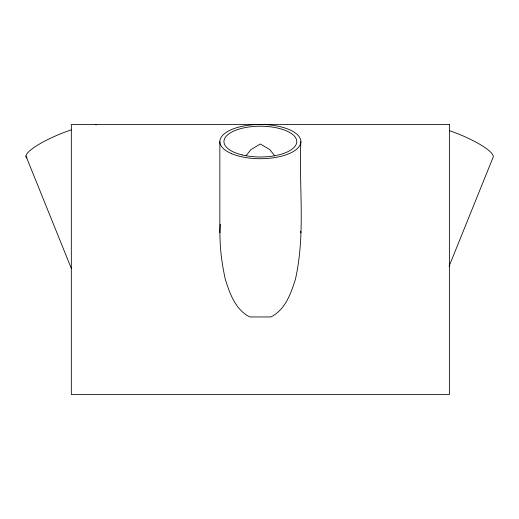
<?xml version="1.0" encoding="UTF-8"?>
<svg xmlns="http://www.w3.org/2000/svg" width="519" height="519" viewBox="0 0 519 519"><rect width="100%" height="100%" fill="white"/><g stroke="black" fill="none" stroke-linecap="round" stroke-linejoin="round"><path stroke-width="0.78" d="M300.858 141.596C298.853 187.378 305.613 234.101 295.428 279.235C290.861 293.637 285.333 309.791 270.834 316.953L249.866 316.953C235.367 309.791 229.846 293.637 225.272 279.235C221.373 261.193 219.044 242.658 220.322 224.189M449.104 266.247L493.05 157.426A40.508 8.557 22 0 0 449.811 130.782M246.045 155.752L250.924 149.595L260.35 143.997L269.776 149.595L274.655 155.752M25.95 156.076L71.285 268.336M300.773 231.273L300.858 232.849M219.842 141.596L219.842 232.849M27.04 158.042A40.508 8.557 -22 0 1 71.168 129.925M95.392 124.703A40.508 8.557 -22 0 1 96.644 124.735M449.383 124.482L71.324 124.482L71.324 394.518L449.383 394.518L449.383 124.482M231.708 153.702A40.508 17.121 0 0 0 299.476 146.027A40.508 17.121 0 0 0 249.866 125.06A40.508 17.121 0 0 0 231.708 153.702M242.139 154.928A36.421 15.395 0 0 0 296.771 141.596A36.421 15.395 0 0 0 242.139 128.271A36.421 15.395 0 0 0 242.139 154.928"/></g></svg>
